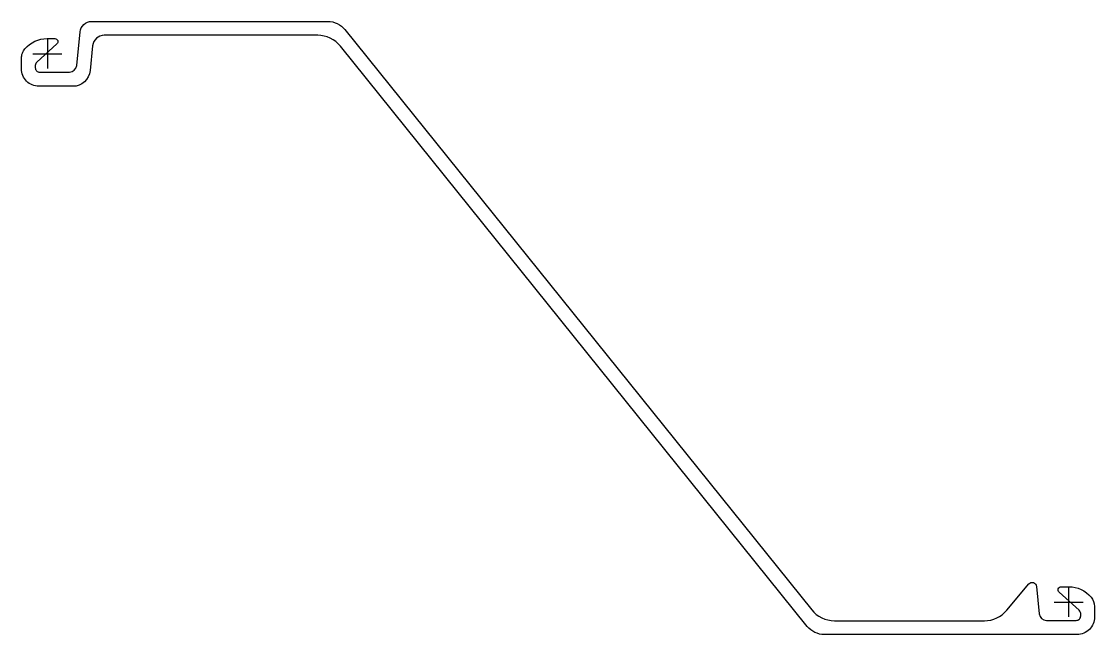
# Model space of a CAD drawing. Header units: millimetres. Extents: x -18 to 718, y -398 to 22.
import ezdxf

# ---------------------------------------------------------------- set-up
doc = ezdxf.new("R2010")
doc.units = ezdxf.units.MM
doc.header["$LTSCALE"] = 0.2

msp = doc.modelspace()

# ---------------------------------------------------------------- linework, layer by layer
at = {"flags": 128}
msp.add_lwpolyline([(715.35, -372.5, -0.17875), (717.75, -379), (717.75, -386.25, -0.414214), (705.75, -398.25), (532.52, -398.25, -0.227194), (520.83, -392.65), (200.88, 5.28, 0.227194), (185.3, 12.75), (39, 12.75, 0.385314), (31.04, 5.55), (29.34, -11.44, -0.385314), (17.4, -22.25), (-5.75, -22.25, -0.414214), (-17.75, -10.25), (-17.75, -3, -0.088672), (-17.13, 0.46, -0.088672), (-15.35, 3.5, -0.219232), (-0.15, 10.5), (5.12, 10.5, -0.687234), (6.55, 6.8), (-7.26, -5.63, 0.212557), (-8.25, -7.86), (-8.25, -9.5, 0.414214), (-5.25, -12.5), (15.11, -12.5, 0.385314), (20.09, -8), (22.39, 15.05, -0.385314), (30.35, 22.25), (192.24, 22.25, -0.227194), (203.93, 16.65), (523.88, -381.28, 0.227194), (539.46, -388.75), (642.27, -388.75, 0.221695), (657.59, -381.61), (672.72, -363.57, -0.663703), (678.01, -365.2), (679.89, -384, 0.385314), (684.86, -388.5), (705.25, -388.5, 0.414214), (708.25, -385.5), (708.25, -383.86, 0.212557), (707.26, -381.63), (693.45, -369.2, -0.687239), (694.88, -365.5), (700.15, -365.5, -0.219232), (715.35, -372.5)], format="xyb", dxfattribs=at)
at = {"layer": 'DEFPOINTS'}
for p, q in [((0, 10), (0, -10)), ((-10, 0), (10, 0)), ((700, -366), (700, -386)), ((690, -376), (710, -376))]:
    msp.add_line(p, q, dxfattribs=at)

doc.saveas('drawing.dxf')
